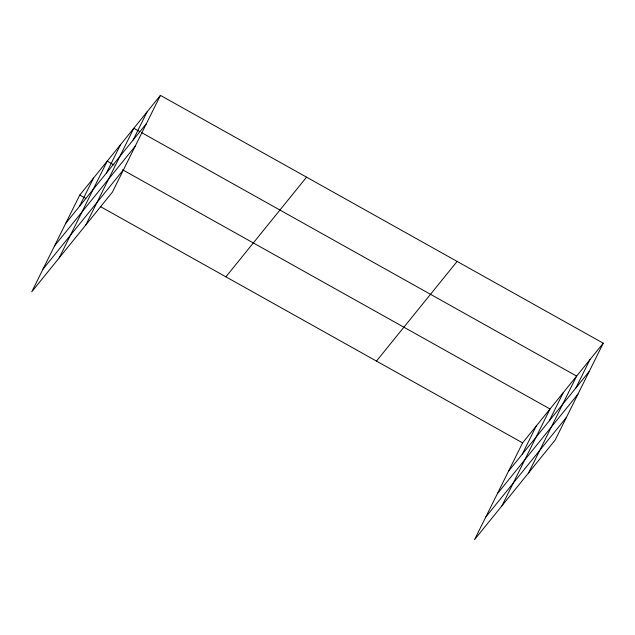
<?xml version="1.0" encoding="UTF-8"?>
<svg xmlns="http://www.w3.org/2000/svg" width="635" height="635" viewBox="0 0 635 635"><rect width="100%" height="100%" fill="white"/><g stroke="black" fill="none" stroke-linecap="round" stroke-linejoin="round"><path stroke-width="0.95" d="M160.433 95.377L79.78 195.04L31.75 291.798L112.403 192.127L160.433 95.377L603.25 343.202L555.22 439.96L474.567 539.623L522.597 442.873L603.25 343.202M79.462 206.351L93.488 178.102M59.174 257.905L107.204 161.155L114.038 164.981M106.482 172.966L120.507 144.709M85.788 225.02L133.818 128.262L139.795 131.612M133.096 140.073L147.122 111.816M522.28 454.184L536.305 425.926M501.991 505.738L550.021 408.988L122.579 169.767M549.299 420.799L563.324 392.541M528.606 472.845L576.636 376.095L141.51 132.572M575.913 387.906L589.939 359.648M65.754 223.298L146.407 123.627M54.531 245.904L135.184 146.233M42.974 269.192L123.627 169.521M225.909 276.828L306.562 177.157M376.468 361.093L457.121 261.422M508.572 471.13L589.224 371.459M497.348 493.736L578.001 394.065M485.791 517.025L566.444 417.354M79.78 195.04L85.757 198.39M100.29 206.526L522.597 442.873"/></g></svg>
